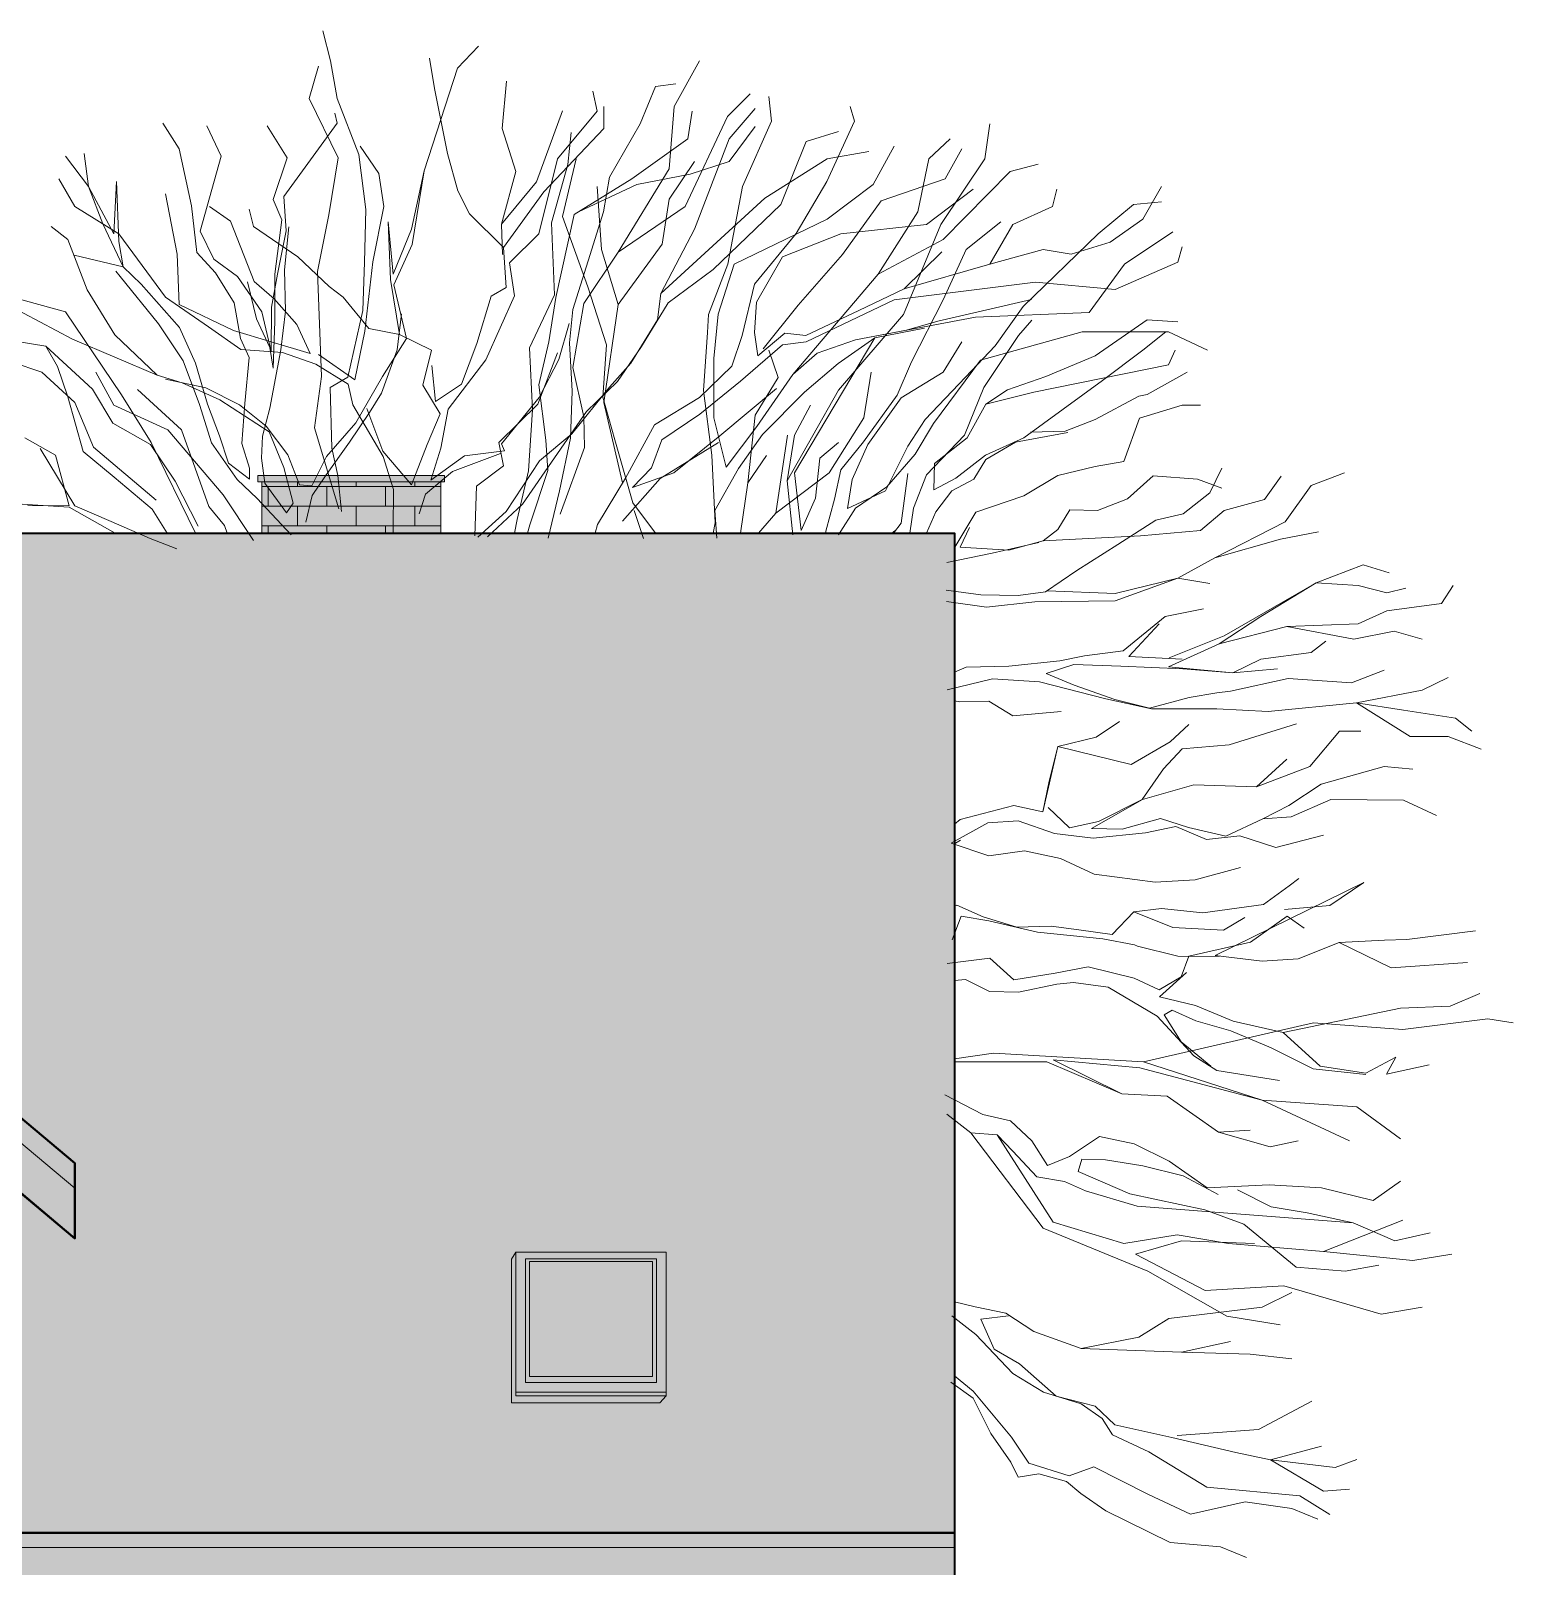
# Model space of a CAD drawing. Header units: millimetres. Extents: x -13512 to 19537, y -6523 to 6166.
# Drawn here: x -8490 to -7720, y -2654 to -1856 of the extents above; entities that cross this region are included whole.
import ezdxf

# ---------------------------------------------------------------- set-up
doc = ezdxf.new("R2010")
doc.units = ezdxf.units.MM
for name, color, linetype, lineweight in [('A-ELEWACJA CIENKA', 11, 'Continuous', 13), ('A-RYS ELEWACJI', 30, 'Continuous', 35), ('B-CIENIE', 251, 'Continuous', 0), ('B-DACHÓWKA', 250, 'Continuous', 0), ('B-DREWNO', 32, 'Continuous', 0), ('B-STOLARKA OKIENNA', 32, 'Continuous', 0), ('B-SZKŁO', 153, 'Continuous', 0), ('Layer1', 7, 'Continuous', 0)]:
    doc.layers.add(name, color=color, linetype=linetype, lineweight=lineweight)

# ---------------------------------------------------------------- blocks, each defined once
blk = doc.blocks.new('A$C413E17AE')
at = {"layer": 'Layer1'}
for p, q in [((-324.31, 245.34), (-328.18, 261.02)), ((-258.25, 241.51), (-247.29, 253.01)), ((-330.44, 242.55), (-335.27, 225.83)), ((-320.77, 225.83), (-324.31, 245.34)), ((-275.52, 188.24), (-258.25, 241.51)), ((-270.17, 231.05), (-272.75, 246.74)), ((-145.78, 221.65), (-132.57, 245.34)), ((-235.05, 210.15), (-232.79, 234.89)), ((-163.41, 212.59), (-155.45, 232.1)), ((-155.45, 232.1), (-144.82, 233.49)), ((-335.27, 225.83), (-320.2, 195.02)), ((-309.47, 196.72), (-320.77, 225.83)), ((-263.54, 197.16), (-270.17, 231.05)), ((-188, 229.66), (-185.74, 219.21)), ((-106.14, 228.27), (-118.07, 216.42)), ((-95.19, 213.98), (-96.48, 226.87)), ((-320.77, 212.93), (-322.06, 218.16)), ((-217.22, 182.52), (-203.79, 219.47)), ((-185.74, 219.21), (-206.37, 194.46)), ((-182.2, 210.15), (-182.2, 221.65)), ((-182.2, 221.65), (-182.2, 210.15)), ((-148.36, 189.24), (-145.78, 221.65)), ((-118.07, 216.42), (-139.98, 169.72)), ((-136.44, 219.21), (-138.69, 204.92)), ((-117.1, 204.92), (-103.57, 220.6)), ((-52.01, 213.98), (-54.26, 221.65)), ((-402.94, 199.69), (-411.32, 212.93)), ((-388.44, 211.54), (-381.03, 195.86)), ((-346.76, 195.07), (-357.18, 211.54)), ((-348.41, 174.93), (-320.77, 212.93)), ((-227.96, 187.84), (-235.05, 210.15)), ((-213.46, 177.39), (-182.2, 210.15)), ((-200.93, 191.55), (-199.2, 208.1)), ((-179.23, 184.91), (-163.41, 212.59)), ((-103.57, 211.19), (-117.1, 193.07)), ((-110.19, 180.18), (-95.19, 213.98)), ((-60.38, 208.75), (-77.14, 203.52)), ((-66.46, 182.71), (-52.01, 213.98)), ((15.67, 194.46), (18.25, 212.58)), ((-396.39, 170.14), (-402.94, 199.69)), ((-299.18, 186.93), (-308.86, 201.05)), ((-138.69, 204.92), (-167.7, 184.01)), ((-135.15, 157.87), (-117.1, 204.92)), ((-77.14, 203.52), (-90.35, 170.77)), ((-31.38, 201.08), (-42.34, 181.22)), ((-13.33, 194.46), (-2.38, 204.92)), ((-4.96, 184.01), (3.75, 199.69)), ((-449.99, 180.18), (-461.92, 195.86)), ((-452.25, 197.25), (-449.99, 180.18)), ((-381.03, 195.86), (-391.99, 156.83)), ((-354.12, 173.35), (-346.76, 195.07)), ((-320.2, 195.02), (-325.2, 165.46)), ((-305.88, 168.1), (-309.47, 196.72)), ((-258.03, 177.91), (-263.54, 197.16)), ((-206.37, 194.46), (-216.03, 155.43)), ((-209.51, 161.18), (-200.93, 191.55)), ((-203.79, 164.49), (-196.7, 194.46)), ((-148.36, 173.55), (-135.15, 193.07)), ((-117.1, 193.07), (-137.4, 186.45)), ((-98.55, 174.01), (-66.18, 194.46)), ((-66.18, 194.46), (-44.59, 198.3)), ((-19.13, 166.93), (-13.33, 194.46)), ((-7.21, 160.31), (15.67, 194.46)), ((28.88, 187.84), (43.38, 191.68)), ((-457.08, 169.72), (-465.46, 184.01)), ((-296.59, 169.77), (-299.18, 186.93)), ((-275.52, 188.24), (-282.1, 157.87)), ((-281.74, 150.04), (-275.52, 188.24)), ((-235.34, 160.53), (-227.96, 187.84)), ((-167.7, 184.01), (-197.67, 165.54)), ((-182.37, 166.88), (-179.23, 184.91)), ((-174.79, 146.02), (-148.36, 189.24)), ((-137.4, 186.45), (-165.12, 181.22)), ((-38.21, 172.65), (-4.96, 184.01)), ((-5.92, 152.65), (28.88, 187.84)), ((-449.99, 180.18), (-436.78, 155.43)), ((-442.58, 160.66), (-449.99, 180.18)), ((-436.78, 155.43), (-435.49, 182.62)), ((-435.49, 182.62), (-434.2, 151.6)), ((-410.03, 176.34), (-403.91, 144.98)), ((-251.98, 165.86), (-258.03, 177.91)), ((-235.34, 160.53), (-217.22, 182.52)), ((-234.31, 148.35), (-213.46, 177.39)), ((-165.12, 181.22), (-195.41, 166.93)), ((-183.49, 147.42), (-185.74, 180.18)), ((-117.79, 139.78), (-110.19, 180.18)), ((-82.3, 155.75), (-66.46, 182.71)), ((-42.34, 181.22), (-66.18, 163.1)), ((9.55, 178.78), (-14.62, 160.31)), ((50.8, 169.72), (53.05, 178.78)), ((97.84, 163.1), (107.51, 180.18)), ((-434.2, 155.43), (-457.08, 169.72)), ((-393.63, 145.8), (-396.39, 170.14)), ((-376.2, 162.05), (-387.15, 169.72)), ((-364.27, 159.27), (-366.53, 168.33)), ((-349.54, 162.7), (-354.12, 173.35)), ((-347.25, 157.01), (-348.41, 174.93)), ((-306.64, 140.8), (-305.88, 168.1)), ((-302.33, 140.9), (-296.59, 169.77)), ((-139.98, 169.72), (-174.79, 146.02)), ((-152.59, 124.55), (-98.55, 174.01)), ((-151.9, 150.21), (-148.36, 173.55)), ((-90.35, 170.77), (-125.48, 136.96)), ((-58.33, 144.86), (-38.21, 172.65)), ((30.17, 160.31), (50.8, 169.72)), ((74.64, 155.43), (93.01, 170.77)), ((93.01, 170.77), (107.51, 172.16)), ((-431.95, 138.36), (-442.58, 160.66)), ((-363.82, 130.75), (-376.2, 162.05)), ((-353.15, 134.61), (-349.54, 162.7)), ((-325.2, 165.46), (-330.92, 135.88)), ((-291.76, 134.52), (-294.34, 161.71)), ((-294.34, 161.71), (-293.05, 131.74)), ((-234.31, 148.35), (-251.98, 165.86)), ((-234.94, 144.75), (-235.34, 160.53)), ((-207.86, 123.89), (-209.51, 161.18)), ((-197.67, 165.54), (-207.1, 122.47)), ((-190.58, 127.9), (-203.79, 164.49)), ((-190.35, 141.56), (-182.37, 166.88)), ((-66.18, 163.1), (-114.52, 139.75)), ((-14.62, 160.31), (-59.09, 155.43)), ((-39.76, 134.52), (-19.13, 166.93)), ((-26.55, 113.62), (-7.21, 160.31)), ((6, 147.42), (24.05, 161.71)), ((18.25, 139.75), (30.17, 160.31)), ((80.77, 151.25), (97.84, 163.1)), ((-460.63, 152.65), (-469.33, 159.27)), ((-450.58, 126.42), (-460.63, 152.65)), ((-410.03, 122.68), (-434.2, 155.43)), ((-434.2, 151.6), (-431.95, 138.36)), ((-391.99, 156.83), (-384.93, 142.43)), ((-341.16, 143.52), (-364.27, 159.27)), ((-351.71, 134.64), (-347.25, 157.01)), ((-345.86, 159.2), (-348.18, 136.88)), ((-282.1, 157.87), (-291.76, 134.52)), ((-216.03, 155.43), (-231.25, 140.53)), ((-152.59, 124.55), (-135.15, 157.87)), ((-103.89, 129.36), (-82.3, 155.75)), ((-59.09, 155.43), (-89.39, 143.58)), ((-39.76, 134.52), (-5.92, 152.65)), ((35.68, 117.78), (74.64, 155.43)), ((88.18, 139.75), (113.31, 156.48)), ((-457.49, 144.45), (-431.95, 138.36)), ((-403.91, 144.98), (-402.94, 118.84)), ((-384.03, 135.27), (-393.63, 145.8)), ((-291.26, 128.98), (-281.74, 150.04)), ((-233.07, 127.56), (-234.31, 148.35)), ((-174.79, 146.02), (-192.66, 119.24)), ((-174.79, 118.84), (-183.49, 147.42)), ((-174.79, 118.84), (-151.9, 150.21)), ((-81.36, 118.44), (-58.33, 144.86)), ((-26.3, 127), (-6.67, 146.16)), ((-5.92, 121.28), (6, 147.42)), ((18.25, 139.75), (45.96, 147.42)), ((45.96, 147.42), (60.46, 144.98)), ((60.46, 144.98), (80.77, 151.25)), ((118.15, 148.81), (115.89, 140.8)), ((-433.52, 133.31), (-435.75, 136.13)), ((-431.95, 138.36), (-422.65, 129.28)), ((-384.93, 142.43), (-372.5, 133.4)), ((-348.18, 136.88), (-347.64, 115.36)), ((-324.98, 128.13), (-341.16, 143.52)), ((-330.92, 135.88), (-328.84, 81.37)), ((-307.44, 115.65), (-306.64, 140.8)), ((-306.45, 104.9), (-302.33, 140.9)), ((-231.25, 140.53), (-228.66, 123.37)), ((-198.33, 116.23), (-190.35, 141.56)), ((-125.48, 136.96), (-148.88, 119.62)), ((-127.91, 113.68), (-117.79, 139.78)), ((-114.52, 139.75), (-122.89, 113.81)), ((-89.39, 143.58), (-102.94, 120.05)), ((-26.3, 127), (18.25, 139.75)), ((69.81, 114.66), (88.18, 139.75)), ((115.89, 140.8), (83.34, 126.51)), ((-413.52, 108.68), (-433.52, 133.31)), ((-422.65, 129.28), (-402.7, 106.8)), ((-374.31, 119.72), (-384.03, 135.27)), ((-372.5, 133.4), (-359.84, 115.05)), ((-367.41, 130.66), (-362.62, 111.4)), ((-353.54, 121.67), (-363.82, 130.75)), ((-354.87, 117.33), (-351.71, 134.64)), ((-353.25, 110.19), (-353.15, 134.61)), ((-317.67, 122.57), (-324.98, 128.13)), ((-293.05, 131.74), (-288.46, 103.2)), ((-284.82, 101.14), (-291.26, 128.98)), ((-180.91, 97.93), (-190.58, 127.9)), ((-110.4, 102.64), (-103.89, 129.36)), ((-84.05, 82.48), (-39.76, 134.52)), ((42.09, 130.34), (-31.38, 121.28)), ((83.34, 126.51), (42.09, 130.34)), ((-461.92, 115.01), (-489.63, 122.68)), ((-436.35, 103.09), (-450.58, 126.42)), ((-387.64, 107.18), (-410.03, 122.68)), ((-370.97, 101.13), (-374.31, 119.72)), ((-341.72, 108.33), (-353.54, 121.67)), ((-304.34, 106.39), (-317.67, 122.57)), ((-248.14, 98.47), (-240.86, 123.06)), ((-228.66, 123.37), (-243.62, 89.97)), ((-240.86, 123.06), (-233.07, 127.56)), ((-220.8, 96.28), (-207.86, 123.89)), ((-207.1, 122.47), (-210.83, 99.4)), ((-154.4, 110.87), (-152.59, 124.55)), ((-102.94, 120.05), (-103.98, 104.23)), ((-31.38, 121.28), (-77.14, 99.33)), ((-49.7, 115.64), (-26.3, 127)), ((-22.47, 89.04), (-5.92, 121.28)), ((-8.65, 110.21), (39.89, 121.48)), ((-458.37, 100.72), (-492.21, 118.84)), ((-432.91, 71.8), (-461.92, 115.01)), ((-402.94, 118.84), (-374.67, 105.35)), ((-359.84, 115.05), (-355.01, 94.36)), ((-355.01, 94.36), (-354.87, 117.33)), ((-347.64, 115.36), (-350, 95.2)), ((-315.19, 80.99), (-307.44, 115.65)), ((-287.3, 114), (-289.7, 95.27)), ((-200.05, 98.95), (-198.33, 116.23)), ((-192.66, 119.24), (-198.29, 86.08)), ((-182.2, 67.96), (-174.79, 118.84)), ((-148.88, 119.62), (-162.67, 97.02)), ((-128.39, 104.34), (-127.91, 113.68)), ((-122.89, 113.81), (-125.18, 90.78)), ((-99.46, 95.73), (-81.36, 118.44)), ((-77.38, 102.74), (-49.7, 115.64)), ((-60.38, 74.24), (-26.55, 113.62)), ((-51.48, 100.52), (10.84, 112.22)), ((10.84, 112.22), (69.81, 114.66)), ((21.11, 97.31), (35.68, 117.78)), ((-400.84, 89.62), (-413.52, 108.68)), ((-402.7, 106.8), (-394.34, 88.34)), ((-370.83, 95.39), (-387.64, 107.18)), ((-374.67, 105.35), (-355.14, 99.38)), ((-362.62, 111.4), (-355.78, 96.49)), ((-354.08, 85.76), (-353.25, 110.19)), ((-334.88, 93.42), (-341.72, 108.33)), ((-311.57, 79.65), (-306.45, 104.9)), ((-288.46, 103.2), (-304.34, 106.39)), ((-205.58, 90.2), (-200.3, 109)), ((-168.19, 88.27), (-154.4, 110.87)), ((-130.51, 74.13), (-128.39, 104.34)), ((-103.98, 104.23), (-102.24, 92.07)), ((-102.24, 92.07), (-88.18, 103.91)), ((-88.18, 103.91), (-77.38, 102.74)), ((-51.48, 100.52), (-25.04, 105.49)), ((-15.73, 106.44), (-41.45, 101.49)), ((-25.04, 105.49), (-8.65, 110.21)), ((66.26, 104.55), (13.41, 89.92)), ((33.18, 102.64), (40.16, 110.71)), ((111.06, 104.55), (66.26, 104.55)), ((100.1, 110.83), (72.93, 92.15)), ((97.84, 95.15), (109.77, 104.55)), ((115.89, 109.78), (100.1, 110.83)), ((131.36, 95.15), (111.06, 104.55)), ((-494.46, 100.72), (-472.1, 97.17)), ((-466.09, 86.55), (-472.1, 97.17)), ((-472.1, 97.17), (-447.85, 74.8)), ((-414.29, 82.1), (-458.37, 100.72)), ((-414.29, 82.1), (-436.35, 103.09)), ((-366.42, 91.2), (-370.97, 101.13)), ((-355.78, 96.49), (-354.08, 85.76)), ((-355.14, 99.38), (-334.88, 93.42)), ((-297.25, 81.44), (-284.82, 101.14)), ((-271.75, 95), (-288.46, 103.2)), ((-256.23, 77.45), (-248.14, 98.47)), ((-219.28, 64.01), (-220.8, 96.28)), ((-210.83, 99.4), (-216.01, 77.02)), ((-198.7, 73.86), (-200.05, 98.95)), ((-182.83, 70.67), (-180.91, 97.93)), ((-162.67, 97.02), (-175.14, 78.76)), ((-115.75, 86.71), (-110.4, 102.64)), ((-89.39, 97.93), (-111.24, 78.92)), ((-77.14, 99.33), (-89.39, 97.93)), ((-83.26, 31.37), (-41.45, 101.49)), ((-71.41, 93.56), (-51.48, 100.52)), ((-41.45, 101.49), (-60.5, 88.09)), ((3.75, 99.33), (-5.92, 83.65)), ((5.72, 81.13), (21.11, 97.31)), ((15.19, 75.63), (33.18, 102.64)), ((-489.63, 88.87), (-474.16, 83.65)), ((-392.37, 66.86), (-400.84, 89.62)), ((-394.34, 88.34), (-388.07, 66.96)), ((-349.25, 93.78), (-370.83, 95.39)), ((-368.69, 67.45), (-366.42, 91.2)), ((-350, 95.2), (-355.71, 64.9)), ((-331.87, 87.76), (-349.25, 93.78)), ((-315.1, 77.41), (-331.87, 87.76)), ((-330.56, 92.81), (-311.57, 79.65)), ((-289.7, 95.27), (-297.75, 72.82)), ((-276.32, 76.94), (-271.75, 95)), ((-243.62, 89.97), (-263.08, 64.35)), ((-216.48, 66.95), (-206.38, 93.77)), ((-215.85, 70.56), (-205.58, 90.2)), ((-179.37, 75.78), (-168.19, 88.27)), ((-125.18, 90.78), (-125.13, 59.91)), ((-91.64, 80.86), (-96.48, 95.15)), ((-84.05, 82.48), (-71.41, 93.56)), ((-60.5, 88.09), (-78.08, 73.29)), ((-29.93, 71.63), (-22.47, 89.04)), ((13.41, 89.92), (-10.9, 57.03)), ((72.93, 92.15), (47.36, 81.46)), ((76.84, 79.33), (97.84, 95.15)), ((114.6, 95.15), (111.06, 87.48)), ((-474.16, 83.65), (-457.08, 67.96)), ((-460.68, 70.89), (-466.09, 86.55)), ((-446.13, 83.65), (-436.78, 66.57)), ((-401.27, 78.12), (-414.29, 82.1)), ((-409.93, 80.06), (-389, 75.56)), ((-328.84, 81.37), (-332.48, 54.72)), ((-324.39, 75.74), (-315.19, 80.99)), ((-311.01, 57.41), (-297.25, 81.44)), ((-271.55, 87.11), (-269.65, 68.49)), ((-198.29, 86.08), (-192.62, 60.37)), ((-132.57, 70.49), (-115.75, 86.71)), ((-103.57, 61.34), (-91.64, 80.86)), ((-102.76, 55.44), (-84.05, 82.48)), ((-47.17, 59.95), (-43.3, 83.65)), ((-5.92, 83.65), (-27.84, 70.4)), ((-15.26, 59.07), (5.72, 81.13)), ((47.36, 81.46), (27.43, 74.5)), ((111.06, 87.48), (41.13, 73.19)), ((100, 72.01), (120.72, 83.65)), ((-447.85, 74.8), (-437.36, 57.11)), ((-417.45, 47.05), (-432.91, 71.8)), ((-401.65, 53.68), (-424.53, 74.58)), ((-381.66, 69.28), (-401.27, 78.12)), ((-389, 75.56), (-371.55, 66.66)), ((-323.6, 44.17), (-324.39, 75.74)), ((-312.68, 66.7), (-315.1, 77.41)), ((-297.75, 72.82), (-303.96, 62.61)), ((-267.33, 62.09), (-276.32, 76.94)), ((-269.65, 68.49), (-256.23, 77.45)), ((-216.01, 77.02), (-212.43, 48.39)), ((-199.53, 49.43), (-198.7, 73.86)), ((-198.87, 51.6), (-179.37, 75.78)), ((-175.14, 78.76), (-191.26, 63.28)), ((-111.24, 78.92), (-132.36, 61.88)), ((-126.08, 40.5), (-130.51, 74.13)), ((-122.02, 50.65), (-92.48, 75.09)), ((-78.08, 73.29), (-99.78, 51.21)), ((-86.97, 27.12), (-60.38, 74.24)), ((5.04, 50.96), (15.19, 75.63)), ((27.43, 74.5), (16.13, 67.04)), ((41.13, 73.19), (16.13, 67.04)), ((56.4, 64.46), (76.84, 79.33)), ((95.71, 71.18), (100, 72.01)), ((-452.78, 42.37), (-460.68, 70.89)), ((-457.08, 67.96), (-447.42, 44.62)), ((-436.78, 66.57), (-408.74, 53.68)), ((-386.13, 46.91), (-392.37, 66.86)), ((-388.07, 66.96), (-381.91, 50.61)), ((-356.12, 52.69), (-381.66, 69.28)), ((-371.55, 66.66), (-357.63, 55.52)), ((-370.33, 46.59), (-368.69, 67.45)), ((-355.71, 64.9), (-359.65, 50.45)), ((-296.93, 39.81), (-312.68, 66.7)), ((-305.45, 64.73), (-297, 42.68)), ((-263.08, 64.35), (-266.88, 44.15)), ((-236.8, 47.06), (-216.48, 66.95)), ((-235.35, 46.38), (-215.85, 70.56)), ((-221.36, 32.37), (-219.28, 64.01)), ((-176.53, 48.57), (-182.83, 70.67)), ((-172.53, 26.15), (-182.2, 67.96)), ((-155.91, 56.27), (-132.57, 70.49)), ((-83.26, 50.89), (-74.89, 66.57)), ((-47.28, 47.5), (-29.93, 71.63)), ((-27.84, 70.4), (-45.09, 46.12)), ((16.13, 67.04), (6.51, 49.57)), ((35.95, 49.58), (56.4, 64.46)), ((73.04, 59.13), (95.71, 71.18)), ((96, 59.7), (118.15, 66.57)), ((118.15, 66.57), (127.81, 66.57)), ((-437.36, 57.11), (-417.7, 46.12)), ((-326.36, 39.79), (-311.01, 57.41)), ((-303.96, 62.61), (-314.34, 47.27)), ((-274.11, 46.13), (-267.33, 62.09)), ((-191.26, 63.28), (-224.51, 15.06)), ((-192.62, 60.37), (-192.23, 44.59)), ((-171.01, 28.61), (-155.91, 56.27)), ((-132.36, 61.88), (-152.12, 48.46)), ((-125.13, 59.91), (-118.74, 34.22)), ((-107.43, 26.15), (-103.57, 61.34)), ((-65.22, 31.37), (-47.17, 59.95)), ((-24.25, 45.21), (-15.26, 59.07)), ((-10.9, 57.03), (-20.55, 40.99)), ((57.4, 52.99), (73.04, 59.13)), ((87.95, 37.25), (96, 59.7)), ((-467.1, 40.57), (-483.11, 49.51)), ((-408.74, 53.68), (-380.06, 19.87)), ((-387.45, 13.85), (-401.65, 53.68)), ((-381.91, 50.61), (-377.25, 36.36)), ((-359.65, 50.45), (-360.08, 38.95)), ((-357.63, 55.52), (-346.49, 40.72)), ((-348.48, 34.21), (-356.12, 52.69)), ((-332.48, 54.72), (-319.94, 12.67)), ((-215.74, 37.54), (-198.87, 51.6)), ((-212.43, 48.39), (-211.31, 32.62)), ((-205.3, 22), (-199.53, 49.43)), ((-167.1, 15.78), (-176.53, 48.57)), ((-152.12, 48.46), (-157.5, 33.97)), ((-145.95, 31.39), (-122.02, 50.65)), ((-118.74, 34.22), (-102.76, 55.44)), ((-99.78, 51.21), (-112.26, 33.67)), ((-92.93, 10.46), (-86.81, 50.89)), ((-86.97, 27.12), (-83.26, 50.89)), ((-14.54, 30.37), (5.04, 50.96)), ((6.51, 49.57), (-10.38, 36.22)), ((16.08, 40.47), (35.95, 49.58)), ((58.85, 52.31), (31.7, 47.32)), ((39.46, 52.54), (57.4, 52.99)), ((-475.08, 43.96), (-457.1, 14.26)), ((-459.97, 14.19), (-467.1, 40.57)), ((-436.66, 29.13), (-452.78, 42.37)), ((-447.42, 44.62), (-414.87, 17.08)), ((-417.7, 46.12), (-405.01, 27.05)), ((-394.44, 0), (-417.45, 47.05)), ((-372.73, 27.86), (-386.13, 46.91)), ((-366.41, 33.76), (-370.33, 46.59)), ((-346.49, 40.72), (-340.35, 25.08)), ((-314.34, 47.27), (-326.83, 29.73)), ((-320.37, 29.89), (-323.6, 44.17)), ((-297, 42.68), (-282.2, 25.1)), ((-282.2, 25.1), (-274.11, 46.13)), ((-266.88, 44.15), (-272.21, 27.51)), ((-272.21, 27.51), (-254.58, 40.15)), ((-235.94, 41.34), (-260.84, 32.1)), ((-254.58, 40.15), (-233.82, 42.83)), ((-234.34, 34.92), (-236.8, 47.06)), ((-233.82, 42.83), (-235.35, 46.38)), ((-192.23, 44.59), (-205, 9.81)), ((-122.65, 47.05), (-153.05, 28.34)), ((-124.48, 5.36), (-126.08, 40.5)), ((-107.43, 26.15), (-97.77, 40.43)), ((-60.38, 47.05), (-70.05, 39.04)), ((-59.12, 32.85), (-47.28, 47.5)), ((-45.09, 46.12), (-53.25, 27.97)), ((-35.87, 21.94), (-24.25, 45.21)), ((-20.55, 40.99), (-35.21, 24.11)), ((0.58, 28.6), (16.08, 40.47)), ((31.7, 47.32), (16.13, 38.32)), ((-377.25, 36.36), (-366.27, 28.02)), ((-366.27, 28.02), (-366.41, 33.76)), ((-360.08, 38.95), (-358.32, 26.07)), ((-343.71, 15.67), (-348.48, 34.21)), ((-333.88, 24.53), (-326.36, 39.79)), ((-291.47, 22.72), (-296.93, 39.81)), ((-260.84, 32.1), (-274.9, 20.26)), ((-248.44, 24.51), (-234.34, 34.92)), ((-233.03, 11.26), (-215.74, 37.54)), ((-227.19, 7.1), (-221.36, 32.37)), ((-211.31, 32.62), (-220.66, 4.39)), ((-157.5, 33.97), (-167.29, 23.67)), ((-112.26, 33.67), (-124.64, 11.82)), ((-70.05, 39.04), (-72.31, 18.13)), ((-62.33, 17.69), (-59.12, 32.85)), ((-10.38, 36.22), (-10.76, 22.57)), ((16.13, 38.32), (9.92, 28.11)), ((53.67, 29.93), (72.94, 34.72)), ((72.94, 34.72), (87.95, 37.25)), ((132.65, 20.92), (138.77, 33.81)), ((-416.85, 12.4), (-436.66, 29.13)), ((-405.01, 27.05), (-392.94, 3.66)), ((-362.43, 18.07), (-372.73, 27.86)), ((-358.32, 26.07), (-347.17, 10.55)), ((-340.35, 25.08), (-333.88, 24.53)), ((-326.83, 29.73), (-333.75, 19.5)), ((-318.47, 11.27), (-320.37, 29.89)), ((-249.23, -1.35), (-248.44, 24.51)), ((-185.48, 4.55), (-171.01, 28.61)), ((-153.05, 28.34), (-172.6, 6.31)), ((-167.29, 23.67), (-145.95, 31.39)), ((-111.29, 0), (-107.43, 26.15)), ((-92.93, 10.46), (-65.22, 31.37)), ((-84.12, -0.81), (-86.97, 27.12)), ((-79.72, 1.4), (-83.26, 31.37)), ((-53.25, 27.97), (-55.74, 12.83)), ((-35.21, 24.11), (-51.44, 12.94)), ((-24.29, 31.02), (-27.84, 5.24)), ((-21.29, 12.97), (-14.54, 30.37)), ((-10.76, 22.57), (0.58, 28.6)), ((9.92, 28.11), (-1.41, 22.09)), ((35.99, 19.43), (53.67, 29.93)), ((89.87, 17.91), (103.21, 29.73)), ((103.21, 29.73), (126.23, 28.15)), ((126.23, 28.15), (138.77, 23.36)), ((161, 17.43), (169.7, 29.63)), ((171.64, 5.93), (185.17, 24.75)), ((185.17, 24.75), (202.57, 31.37)), ((-380.06, 19.87), (-364.27, -3.82)), ((-344.73, -0.87), (-362.43, 18.07)), ((-333.75, 19.5), (-337, 5.78)), ((-291.67, 1.89), (-291.47, 22.72)), ((-274.9, 20.26), (-278.23, 10.13)), ((-211.15, -2.55), (-205.3, 22)), ((-72.31, 18.13), (-79.72, 1.4)), ((-66.94, 1.06), (-62.33, 17.69)), ((-55.74, 12.83), (-35.87, 21.94)), ((-1.41, 22.09), (-9.75, 11.11)), ((11.07, 10.91), (35.99, 19.43)), ((74.23, 11.78), (89.87, 17.91)), ((118.78, 10.02), (132.65, 20.92)), ((140.06, 11.86), (161, 17.43)), ((-459.96, 13.47), (-484.4, 15.01)), ((-481.52, 14.37), (-459.97, 14.19)), ((-436.17, 0), (-459.96, 13.47)), ((-457.1, 14.26), (-438.23, 6.12)), ((-409.16, 0), (-416.85, 12.4)), ((-379.31, 4.01), (-387.45, 13.85)), ((-347.17, 10.55), (-343.71, 15.67)), ((-247.78, -2.03), (-233.03, 11.26)), ((-224.51, 15.06), (-242.75, -1.91)), ((-155.35, 0), (-167.1, 15.78)), ((-166.41, 11.86), (-161.61, -2.75)), ((-124.64, 11.82), (-123.56, -2.51)), ((-101.92, 0), (-92.93, 10.46)), ((-51.44, 12.94), (-60.42, -0.93)), ((-23.34, 0), (-21.29, 12.97)), ((-9.75, 11.11), (-14.58, 0)), ((0.04, -7.31), (11.07, 10.91)), ((53.65, 1.93), (59.86, 12.13)), ((59.86, 12.13), (74.23, 11.78)), ((104.51, 6.79), (118.78, 10.02)), ((127.81, 1.4), (140.06, 11.86)), ((-438.23, 6.12), (-417.91, -2.71)), ((-379.31, 4.01), (-377.85, 0)), ((-291.72, 0), (-291.67, 1.89)), ((-228.65, 0), (-227.19, 7.1)), ((-220.66, 4.39), (-221.83, 0)), ((-186.7, 0), (-185.48, 4.55)), ((-125.46, 0), (-124.48, 5.36)), ((-66.99, 0), (-66.94, 1.06)), ((-32.59, 0), (-31.04, 1.24)), ((-27.84, 5.24), (-31.82, 0)), ((7.68, 2.93), (2.91, -7.24)), ((45.91, -4.01), (53.65, 1.93)), ((84.72, -5.91), (104.51, 6.79)), ((96.56, -1.38), (127.81, 1.4)), ((135.23, -12.88), (171.64, 5.93)), ((189.04, 0.71), (169.38, -3.13)), ((-417.91, -2.71), (-404.13, -8.1)), ((0, -7.33), (0.04, -7.31)), ((2.91, -7.24), (28.08, -8.76)), ((43.77, -4.78), (19.5, -10.42)), ((28.08, -8.76), (45.91, -4.01)), ((45.91, -4.01), (96.56, -1.38)), ((63.52, -19.36), (84.72, -5.91)), ((169.38, -3.13), (135.23, -12.88)), ((19.5, -10.42), (-4.07, -15.31)), ((135.23, -12.88), (115.89, -23.34)), ((47.29, -30.54), (63.52, -19.36)), ((115.89, -23.34), (83.34, -35.19)), ((115.89, -23.34), (83.34, -31.35)), ((132.65, -26.13), (115.89, -23.34)), ((212.24, -16.37), (187.75, -25.78)), ((225.78, -20.55), (212.24, -16.37)), ((-4.42, -29.68), (13.59, -32.1)), ((32.98, -32.33), (47.29, -30.54)), ((83.34, -31.35), (48.22, -29.96)), ((187.75, -25.78), (140.06, -53.31)), ((187.75, -25.78), (159.07, -43.2)), ((209.66, -27.17), (187.75, -25.78)), ((224.49, -31.01), (209.66, -27.17)), ((234.48, -28.57), (224.49, -31.01)), ((252.85, -36.58), (258.97, -27.17)), ((16.62, -38.49), (-4.28, -35.42)), ((13.59, -32.1), (32.98, -32.33)), ((41.67, -35.71), (16.62, -38.49)), ((83.34, -35.19), (41.67, -35.71)), ((109.35, -43.34), (129.35, -39.25)), ((224.49, -40.42), (252.85, -36.58)), ((87.54, -61.12), (109.35, -43.34)), ((90.43, -64.11), (106.22, -47.04)), ((159.07, -43.2), (137.48, -57.49)), ((172.61, -48.43), (209.66, -47.04)), ((209.66, -47.04), (224.49, -40.42)), ((140.06, -53.31), (111.38, -64.81)), ((137.48, -57.49), (172.61, -48.43)), ((172.61, -48.43), (207.41, -55.05)), ((207.41, -55.05), (228.35, -50.87)), ((228.35, -50.87), (242.86, -55.05)), ((54.64, -66.25), (67.51, -63.78)), ((67.51, -63.78), (87.54, -61.12)), ((137.48, -57.49), (111.06, -69.34)), ((185.17, -62.02), (159.07, -65.51)), ((192.91, -56.1), (185.17, -62.02)), ((0, -72.13), (5.91, -69.63)), ((5.91, -69.63), (28.15, -69.07)), ((28.15, -69.07), (54.64, -66.25)), ((61.87, -68.22), (47.63, -72.89)), ((86.3, -69.05), (61.87, -68.22)), ((118.64, -70.39), (86.3, -69.05)), ((118.15, -65.51), (90.43, -64.11)), ((111.06, -69.34), (144.55, -72.62)), ((144.55, -72.62), (118.64, -70.39)), ((159.07, -65.51), (144.55, -72.62)), ((144.55, -72.62), (167.77, -70.39)), ((206.12, -77.7), (223.2, -71.08)), ((19.7, -75.74), (-3.85, -81.36)), ((44.15, -77.28), (19.7, -75.74)), ((78.51, -86.07), (44.15, -77.28)), ((47.63, -72.89), (62.14, -78.99)), ((62.14, -78.99), (83.15, -86.36)), ((143.34, -81.98), (173.33, -75.48)), ((173.33, -75.48), (206.12, -77.7)), ((256.39, -74.92), (242.86, -81.54)), ((0, -87.14), (2.77, -87.65)), ((2.77, -87.65), (17.84, -87.28)), ((17.84, -87.28), (30.23, -94.86)), ((102.36, -91.29), (78.51, -86.07)), ((83.15, -86.36), (101.21, -90.93)), ((101.21, -90.93), (121.89, -85.39)), ((121.89, -85.39), (136.19, -82.88)), ((136.19, -82.88), (143.34, -81.98)), ((242.86, -81.54), (208.7, -88.16)), ((30.23, -94.86), (55.31, -92.69)), ((136.19, -91.29), (102.36, -91.29)), ((162.94, -92.69), (136.19, -91.29)), ((208.7, -88.16), (162.94, -92.69)), ((208.7, -88.16), (236.73, -105.58)), ((233.19, -91.99), (208.7, -88.16)), ((260.26, -96.17), (233.19, -91.99)), ((73.59, -105.98), (85.59, -97.78)), ((112.02, -108.37), (121.69, -99.31)), ((142.61, -110), (177.52, -99.07)), ((184.53, -121.26), (200, -102.79)), ((200, -102.79), (210.95, -102.79)), ((268.64, -102.79), (260.26, -96.17)), ((45.84, -144.73), (53.61, -110.79)), ((49.03, -128.85), (53.61, -110.79)), ((53.61, -110.79), (73.59, -105.98)), ((53.61, -110.79), (91.72, -120.22)), ((91.72, -120.22), (112.02, -108.37)), ((118.25, -112.04), (142.61, -110)), ((236.73, -105.58), (256.39, -105.58)), ((256.39, -105.58), (273.47, -112.2)), ((108.46, -122.34), (118.25, -112.04)), ((172.61, -117.43), (156.82, -131.72)), ((97.37, -138.41), (108.46, -122.34)), ((156.82, -131.72), (184.53, -121.26)), ((190.5, -130.33), (223.2, -121.26)), ((223.2, -121.26), (238.02, -122.66)), ((45.84, -144.73), (49.03, -128.85)), ((124.27, -130.67), (97.52, -138.34)), ((156.82, -131.72), (124.27, -130.67)), ((173.55, -141.53), (190.5, -130.33)), ((2.86, -148.68), (30.68, -141.52)), ((30.68, -141.52), (45.84, -144.73)), ((48.66, -142.5), (59.69, -153)), ((97.52, -138.34), (71.19, -153.43)), ((74.68, -149.75), (97.37, -138.41)), ((160.08, -148.33), (173.55, -141.53)), ((174.86, -147.4), (195.49, -138.34)), ((195.49, -138.34), (233.19, -138.69)), ((233.19, -138.69), (250.27, -146.7)), ((17.27, -150.47), (-1.85, -161)), ((0, -151.12), (2.86, -148.68)), ((33.03, -149.36), (17.27, -150.47)), ((51.87, -156.06), (33.03, -149.36)), ((59.69, -153), (74.68, -149.75)), ((86.99, -153.75), (106.95, -148.22)), ((106.95, -148.22), (121.43, -152.88)), ((140.93, -157.42), (160.08, -148.33)), ((160.08, -148.33), (174.86, -147.4)), ((3.13, -159.44), (-0.41, -161.49)), ((72.03, -158.43), (51.87, -156.06)), ((71.19, -153.43), (86.99, -153.75)), ((99.24, -155.59), (72.03, -158.43)), ((114.95, -152.33), (99.24, -155.59)), ((130.92, -159.11), (114.95, -152.33)), ((121.43, -152.88), (140.93, -157.42)), ((148.1, -157.24), (130.92, -159.11)), ((166.92, -163.23), (148.1, -157.24)), ((191.62, -156.81), (166.92, -163.23)), ((-1.85, -161), (17.7, -167.69)), ((17.7, -167.69), (36.3, -165.07)), ((36.3, -165.07), (55.06, -168.91)), ((55.06, -168.91), (72.5, -177.08)), ((124.98, -180.08), (148.51, -173.74)), ((72.5, -177.08), (104.19, -181.32)), ((104.19, -181.32), (124.98, -180.08)), ((212.6, -181.47), (135.3, -219.3)), ((160.48, -192.83), (173.88, -183.16)), ((173.88, -183.16), (178.81, -179.45)), ((194.95, -193.4), (212.6, -181.47)), ((3.4, -198.92), (-1.31, -211.24)), ((0, -193.72), (1.11, -193.23)), ((1.11, -193.23), (14.9, -199.35)), ((17.83, -201.43), (3.4, -198.92)), ((14.9, -199.35), (32.27, -204.66)), ((81.9, -208.44), (93.09, -196.67)), ((93.09, -196.67), (107.4, -194.88)), ((93.09, -196.67), (113.31, -204.9)), ((107.4, -194.88), (129, -197.21)), ((129, -197.21), (160.48, -192.83)), ((153.79, -212.38), (172.84, -198.98)), ((171.31, -195.43), (194.95, -193.4)), ((172.84, -198.98), (181.61, -205.22)), ((43.1, -207.26), (17.83, -201.43)), ((32.27, -204.66), (50.2, -204.21)), ((76.93, -210.72), (43.1, -207.26)), ((50.2, -204.21), (64.61, -206)), ((64.61, -206), (81.9, -208.44)), ((113.31, -204.9), (139.74, -206.29)), ((139.74, -206.29), (150.69, -199.67)), ((234.88, -211.07), (270.67, -206.58)), ((93.52, -213.89), (76.93, -210.72)), ((94.97, -214.57), (93.52, -213.89)), ((115.92, -219.79), (94.97, -214.57)), ((121.66, -219.65), (153.79, -212.38)), ((178.42, -221.1), (199.74, -212.67)), ((199.74, -212.67), (223.4, -211.35)), ((199.74, -212.67), (226.75, -225.81)), ((223.4, -211.35), (234.88, -211.07)), ((-3.88, -223.51), (18.31, -220.8)), ((18.31, -220.8), (30.8, -231.97)), ((137.47, -219.97), (115.92, -219.79)), ((117.63, -230.52), (121.66, -219.65)), ((135.3, -219.3), (159.78, -222.28)), ((159.78, -222.28), (178.42, -221.1)), ((226.75, -225.81), (266.39, -223.02)), ((30.8, -231.97), (52.25, -228.56)), ((52.25, -228.56), (69.4, -225.26)), ((69.4, -225.26), (93.24, -231.13)), ((93.24, -231.13), (106.31, -237.26)), ((106.31, -237.26), (117.63, -230.52)), ((120.45, -228.29), (106.4, -240.85)), ((5.67, -231.88), (0, -232.45)), ((18.03, -238.04), (5.67, -231.88)), ((33.11, -238.38), (18.03, -238.04)), ((53.11, -234.29), (33.11, -238.38)), ((61.7, -233.35), (53.11, -234.29)), ((79.71, -235.77), (61.7, -233.35)), ((105.22, -250.93), (79.71, -235.77)), ((257.36, -245.67), (272.83, -239.05)), ((106.4, -240.85), (125.18, -245.4)), ((125.18, -245.4), (144.77, -253.53)), ((170.76, -259.34), (231.58, -246.72)), ((231.58, -246.72), (257.36, -245.67)), ((98.16, -274.6), (186.46, -254.39)), ((124.27, -271.46), (105.22, -250.93)), ((113.04, -247.86), (108.79, -250.12)), ((108.79, -250.12), (117.76, -264.26)), ((125.38, -253.3), (113.04, -247.86)), ((143.46, -258.59), (125.38, -253.3)), ((144.77, -253.53), (170.76, -259.34)), ((186.46, -254.39), (232.87, -257.87)), ((232.87, -257.87), (277.02, -252.29)), ((277.02, -252.29), (290.23, -254.39)), ((164.5, -267.39), (143.46, -258.59)), ((170.76, -259.34), (189.86, -276.81)), ((0, -273.07), (20.18, -270.07)), ((20.18, -270.07), (98.16, -274.6)), ((117.76, -264.26), (133.15, -276.79)), ((186.31, -278.33), (164.5, -267.39)), ((47.89, -274.6), (-0.45, -274.6)), ((86.88, -291.32), (47.89, -274.6)), ((51.11, -273.55), (86.88, -291.32)), ((96.23, -277.73), (51.11, -273.55)), ((159.71, -294.46), (96.23, -277.73)), ((98.16, -274.6), (159.71, -294.46)), ((136.19, -279.13), (124.27, -271.46)), ((168.74, -284.35), (136.19, -279.13)), ((213.67, -281.24), (186.31, -278.33)), ((189.86, -276.81), (213.65, -280.52)), ((213.65, -280.52), (229.24, -272.23)), ((229.24, -272.23), (224.43, -280.97)), ((224.43, -280.97), (246.56, -276.11)), ((-5.04, -291.74), (14.6, -302.02)), ((86.88, -291.32), (110.41, -292.37)), ((110.41, -292.37), (137.16, -311.19)), ((205.15, -315.72), (159.71, -294.46)), ((159.71, -294.46), (209.02, -297.95)), ((8.38, -311.51), (-4.07, -301.77)), ((14.6, -302.02), (29.04, -305.25)), ((209.02, -297.95), (231.58, -314.67)), ((29.04, -305.25), (40.07, -315.74)), ((137.16, -311.19), (153.59, -310.14)), ((153.59, -310.14), (137.16, -311.19)), ((45.96, -361.02), (8.38, -311.51)), ((22.05, -312.6), (8.38, -311.51)), ((22.05, -312.6), (51.11, -357.89)), ((30.15, -321.01), (22.05, -312.6)), ((40.07, -315.74), (48.29, -328.46)), ((59.66, -323.86), (75.19, -313.42)), ((75.19, -313.42), (93.24, -317.28)), ((93.24, -317.28), (111.41, -326.16)), ((137.16, -311.19), (163.9, -318.86)), ((137.16, -311.19), (137.16, -311.19)), ((163.9, -318.86), (178.4, -315.72)), ((42.69, -334.34), (30.15, -321.01)), ((48.29, -328.46), (59.66, -323.86)), ((66.15, -325.14), (64.16, -331.65)), ((78.37, -325.55), (66.15, -325.14)), ((97.83, -328.65), (78.37, -325.55)), ((111.41, -326.16), (131.14, -340.02)), ((57.11, -336.85), (42.69, -334.34)), ((64.16, -331.65), (91.02, -343.18)), ((118.78, -333.87), (97.83, -328.65)), ((136.97, -343.47), (118.78, -333.87)), ((68, -341.6), (57.11, -336.85)), ((94.77, -349.55), (68, -341.6)), ((131.14, -340.02), (163.41, -338.5)), ((146.96, -341.06), (164.41, -349.96)), ((163.41, -338.5), (190.65, -340.11)), ((190.65, -340.11), (217.4, -346.73)), ((217.4, -346.73), (231.58, -336.63)), ((91.02, -343.18), (129.99, -351.54)), ((206.98, -358.22), (94.77, -349.55)), ((164.41, -349.96), (183.16, -353.08)), ((51.11, -357.89), (87.85, -369.04)), ((129.99, -351.54), (150.28, -358.93)), ((150.28, -358.93), (177.44, -381.23)), ((183.16, -353.08), (206.98, -358.22)), ((191.62, -373.22), (232.87, -356.84)), ((228.68, -367.64), (206.98, -358.22)), ((100.42, -383.32), (45.96, -361.02)), ((87.85, -369.04), (115.56, -364.51)), ((115.56, -364.51), (142.31, -369.04)), ((228.68, -367.64), (247.05, -363.46)), ((247.05, -363.46), (228.68, -367.64)), ((117.82, -367.64), (93.97, -374.61)), ((93.97, -374.61), (130.07, -393.43)), ((155.85, -369.04), (117.82, -367.64)), ((142.31, -369.04), (191.62, -373.22)), ((191.62, -373.22), (238.02, -377.75)), ((238.02, -377.75), (258.32, -374.61)), ((177.44, -381.23), (202.9, -383.32)), ((202.9, -383.32), (220.3, -380.19)), ((141.35, -406.67), (100.42, -383.32)), ((130.07, -393.43), (170.99, -390.99)), ((159.71, -402.14), (175.18, -394.48)), ((170.99, -390.99), (221.59, -405.63)), ((11, -416.26), (-1.45, -406.52)), ((0, -399.22), (10.64, -401.91)), ((10.64, -401.91), (26.52, -405.1)), ((27.99, -406.5), (13.67, -408.3)), ((26.52, -405.1), (41.12, -414.79)), ((111.31, -408), (159.71, -402.14)), ((169.06, -411.2), (141.35, -406.67)), ((221.59, -405.63), (242.86, -402.14)), ((13.67, -408.3), (20.53, -423.92)), ((41.12, -414.79), (65.75, -423.5)), ((95.75, -417.73), (111.31, -408)), ((30.18, -436.6), (11, -416.26)), ((65.75, -423.5), (95.75, -417.73)), ((117.82, -425.49), (143.28, -419.92)), ((143.28, -419.92), (117.82, -425.49)), ((20.53, -423.92), (33.64, -431.49)), ((65.75, -423.5), (117.82, -425.49)), ((117.82, -425.49), (153.59, -426.54)), ((153.59, -426.54), (175.18, -428.98)), ((0, -437.8), (9.59, -445.73)), ((46.21, -446.25), (30.18, -436.6)), ((33.64, -431.49), (52.73, -448.24)), ((9.68, -449.32), (-2.02, -441)), ((9.59, -445.73), (29.57, -469.64)), ((65.75, -452.22), (46.21, -446.25)), ((18.75, -467.76), (9.68, -449.32)), ((52.73, -448.24), (72.96, -453.48)), ((76.71, -459.84), (65.75, -452.22)), ((72.96, -453.48), (83.25, -463.27)), ((157.78, -465.57), (185.49, -450.93)), ((81.95, -468.33), (76.71, -459.84)), ((29.18, -482.57), (18.75, -467.76)), ((29.57, -469.64), (38.52, -483.06)), ((100.83, -477.19), (81.95, -468.33)), ((83.25, -463.27), (112.85, -469.71)), ((112.85, -469.71), (146.07, -477.49)), ((115.56, -468.7), (157.78, -465.57)), ((131.03, -495.54), (100.83, -477.19)), ((146.07, -477.49), (164.12, -481.35)), ((164.12, -481.35), (190.65, -474.28)), ((32.96, -490.37), (29.18, -482.57)), ((38.52, -483.06), (59.51, -489.71)), ((59.51, -489.71), (72.31, -485.08)), ((72.31, -485.08), (100.67, -499.45)), ((191.62, -497.63), (164.12, -481.35)), ((164.12, -481.35), (197.74, -485.43)), ((197.74, -485.43), (209.02, -481.25)), ((43.69, -488.67), (32.96, -490.37)), ((58.14, -492.62), (43.69, -488.67)), ((65.48, -498.89), (58.14, -492.62)), ((78.63, -507.9), (65.48, -498.89)), ((100.67, -499.45), (122.47, -509.67)), ((179.37, -500.07), (131.03, -495.54)), ((194.84, -509.82), (179.37, -500.07)), ((205.15, -496.58), (191.62, -497.63)), ((112.06, -524.29), (78.63, -507.9)), ((122.47, -509.67), (151.02, -503.21)), ((151.02, -503.21), (175.18, -506.69)), ((175.18, -506.69), (188.72, -512.26)), ((138.12, -526.55), (112.06, -524.29)), ((151.66, -532.13), (138.12, -526.55))]:
    blk.add_line(p, q, dxfattribs=at)

msp = doc.modelspace()

# ---------------------------------------------------------------- hatches: boundary and pattern name
at = {"layer": 'A-ELEWACJA CIENKA', "lineweight": 9}
h = msp.add_hatch(dxfattribs=at)
h.set_pattern_fill('AR-BRSTD', color=256, scale=0.15)
h.paths.add_polyline_path([(-8277.11, -2100.78), (-8370.11, -2100.78), (-8370.11, -2117.4), (-8277.11, -2117.4)])
h.paths.add_polyline_path([(-8370.13, -2100.78), (-8277.13, -2100.78), (-8277.11, -2090.78), (-8370.11, -2090.78)])
at = {"layer": 'A-ELEWACJA CIENKA'}
h = msp.add_hatch(dxfattribs=at)
h.set_pattern_fill('AR-RSHKE', color=256, scale=0.1)
h.set_pattern_definition([(0, (-12418.428, -190.132), (64.77, 30.48), [15.24, -12.7, 17.78, -7.62, 22.86, -10.16]), (0, (-12403.188, -188.862), (64.77, 30.48), [12.7, -48.26, 10.16, -15.24]), (0, (-12372.708, -192.037), (64.77, 30.48), [7.62, -78.74]), (90, (-12418.428, -190.132), (-21.59, 30.48), [29.21, -92.71]), (90, (-12403.188, -190.132), (-21.59, 30.48), [28.575, -93.345]), (90, (-12390.488, -190.132), (-21.59, 30.48), [26.67, -95.25]), (90, (-12372.708, -192.037), (-21.59, 30.48), [29.21, -92.71]), (90, (-12365.088, -192.037), (-21.59, 30.48), [29.21, -92.71]), (90, (-12342.228, -190.132), (-21.59, 30.48), [27.94, -93.98])])
h.paths.add_polyline_path([(-8906.11, -2469.37), (-8933.88, -2469.37), (-8951.04, -2483.77), (-8951.06, -2469.37), (-9410.11, -2469.37), (-9410.11, -2636.63), (-8906.11, -2636.63)])
h.paths.add_polyline_path([(-9180.18, -2565.56), (-9258.18, -2565.56), (-9258.18, -2490.81), (-9180.18, -2490.81)], flags=16)
h.paths.add_polyline_path([(-9185.18, -2560.56), (-9253.18, -2560.56), (-9253.18, -2495.81), (-9185.18, -2495.81)], flags=0)
h.paths.add_polyline_path([(-8010.11, -2469.37), (-8467.15, -2469.37), (-8467.17, -2483.77), (-8484.33, -2469.37), (-8512.11, -2469.37), (-8512.11, -2636.63), (-8010.11, -2636.63)])
h.paths.add_polyline_path([(-8238.03, -2490.81), (-8160.03, -2490.81), (-8160.03, -2565.56), (-8238.03, -2565.56)], flags=16)
h.paths.add_polyline_path([(-8233.03, -2495.81), (-8165.03, -2495.81), (-8165.03, -2560.56), (-8233.03, -2560.56)], flags=0)
h.paths.add_polyline_path([(-8512.11, -2446.06), (-8512.11, -2469.37), (-8484.33, -2469.37)], flags=17)
h.paths.add_polyline_path([(-8906.11, -2446.06), (-8933.88, -2469.37), (-8906.11, -2469.37)], flags=17)
h.paths.add_polyline_path([(-9296.11, -2417.86), (-9315.11, -2417.86), (-9315.11, -2354.87), (-9296.11, -2354.87)], flags=16)
h.paths.add_polyline_path([(-8709.11, -2241.6), (-8467.11, -2444.66), (-8467.15, -2469.37), (-8010.11, -2469.37), (-8010.11, -2117.4), (-9410.11, -2117.4), (-9410.11, -2469.37), (-8951.06, -2469.37), (-8951.1, -2444.66)])
at = {"layer": 'B-CIENIE', "transparency": 33554503}
h = msp.add_hatch(color=0, dxfattribs=at)
h.dxf.hatch_style = 1
h.paths.add_polyline_path([(-8238.03, -2490.93), (-8240.4, -2494.47), (-8240.4, -2569.21), (-8163.31, -2569.21), (-8160.03, -2565.56), (-8238.03, -2565.56)])
h = msp.add_hatch(color=0, dxfattribs=at)
h.dxf.hatch_style = 1
h.paths.add_polyline_path([(-8238.03, -2490.93), (-8240.4, -2494.47), (-8240.4, -2569.21), (-8163.31, -2569.21), (-8160.03, -2565.56), (-8238.03, -2565.56)])
h = msp.add_hatch(color=0, dxfattribs=at)
h.dxf.hatch_style = 1
h.paths.add_polyline_path([(-8167.03, -2495.81), (-8231.03, -2495.81), (-8231.03, -2497.06), (-8168.86, -2497.06), (-8168.86, -2555.56), (-8167.03, -2555.56)])
at = {"layer": 'B-DACHÓWKA', "transparency": 33554636}
h = msp.add_hatch(color=256, dxfattribs=at)
h.dxf.hatch_style = 1
h.paths.add_polyline_path([(-8951.06, -2444.56), (-8709.07, -2241.5), (-8467.07, -2444.56), (-8467.13, -2483.67), (-8512.07, -2445.96), (-8512.07, -2636.53), (-8010.07, -2636.53), (-8010.07, -2117.3), (-9410.07, -2117.3), (-9410.07, -2636.53), (-8906.07, -2636.53), (-8906.07, -2445.96), (-8951, -2483.67)])
h.paths.add_polyline_path([(-9180.14, -2490.71), (-9180.18, -2562.69), (-9183.42, -2563.56), (-9258.13, -2563.56), (-9258.13, -2494.25), (-9258.14, -2490.71)], flags=0)
h.paths.add_polyline_path([(-9180.14, -2490.71), (-9180.18, -2563.56), (-9258.18, -2563.56), (-9258.14, -2490.71)], flags=16)
h.paths.add_polyline_path([(-9185.14, -2494.21), (-9185.14, -2558.46), (-9253.14, -2558.46), (-9253.14, -2494.21)], flags=0)
h.paths.add_polyline_path([(-9187.14, -2495.71), (-9187.14, -2555.46), (-9251.14, -2555.46), (-9251.14, -2495.71)], flags=0)
h.paths.add_polyline_path([(-8238.03, -2494.37), (-8237.99, -2490.83), (-8237.99, -2490.81), (-8159.99, -2490.81), (-8159.99, -2565.46), (-8160.03, -2563.56), (-8238.03, -2563.56)], flags=16)
h.paths.add_polyline_path([(-8232.99, -2494.21), (-8164.99, -2494.21), (-8164.99, -2558.46), (-8232.99, -2558.46)], flags=0)
h.paths.add_polyline_path([(-8230.99, -2495.71), (-8166.99, -2495.71), (-8166.99, -2555.46), (-8230.99, -2555.46)], flags=0)
h = msp.add_hatch(color=256, dxfattribs=at)
h.dxf.hatch_style = 1
h.paths.add_polyline_path([(-8709.11, -2280.76), (-8709.11, -2254.65), (-8951.08, -2457.69), (-8951.04, -2483.77), (-8906.11, -2446.06)])
h.paths.add_polyline_path([(-8709.11, -2254.65), (-8709.11, -2280.76), (-8467.17, -2483.77), (-8467.13, -2457.69)])
h.paths.add_polyline_path([(-8709.11, -2241.6), (-8709.11, -2254.65), (-8467.13, -2457.69), (-8467.11, -2444.66)])
h.paths.add_polyline_path([(-8709.11, -2254.65), (-8709.11, -2241.6), (-8951.1, -2444.66), (-8951.08, -2457.69)])
h.paths.add_polyline_path([(-8906.11, -2636.63), (-9410.11, -2636.63), (-9410.11, -2644.3), (-8906.11, -2644.3)])
h.paths.add_polyline_path([(-8906.11, -2644.3), (-9410.11, -2644.3), (-9410.11, -2670.37), (-8906.11, -2670.37)])
h.paths.add_polyline_path([(-8010.11, -2644.3), (-8512.11, -2644.3), (-8512.11, -2670.37), (-8010.11, -2670.37)])
h.paths.add_polyline_path([(-8010.11, -2636.63), (-8512.11, -2636.63), (-8512.11, -2644.3), (-8010.11, -2644.3)])
at = {"layer": 'B-DREWNO'}
h = msp.add_hatch(color=256, dxfattribs=at)
h.dxf.hatch_style = 1
h.paths.add_polyline_path([(-8277.11, -2090.78), (-8370.11, -2090.78), (-8370.11, -2117.4), (-8277.11, -2117.4)])
h.paths.add_polyline_path([(-8275.16, -2087.4), (-8372.11, -2087.4), (-8372.11, -2090.78), (-8275.16, -2090.78)])
at = {"layer": 'B-STOLARKA OKIENNA', "transparency": 33554628}
h = msp.add_hatch(color=256, dxfattribs=at)
h.dxf.hatch_style = 1
h.paths.add_polyline_path([(-8165.03, -2494.43), (-8233.03, -2494.43), (-8233.03, -2558.68), (-8165.03, -2558.68)], flags=16)
h.paths.add_polyline_path([(-8167.03, -2495.93), (-8231.03, -2495.93), (-8231.03, -2555.68), (-8167.03, -2555.68)], flags=0)
h.paths.add_polyline_path([(-8160.03, -2563.68), (-8160.03, -2490.93), (-8238.03, -2490.93), (-8238.03, -2563.68)])
h = msp.add_hatch(color=256, dxfattribs=at)
h.dxf.hatch_style = 1
h.paths.add_polyline_path([(-8165.03, -2494.43), (-8233.03, -2494.43), (-8233.03, -2558.68), (-8165.03, -2558.68)])
h.paths.add_polyline_path([(-8167.03, -2495.93), (-8231.03, -2495.93), (-8231.03, -2555.68), (-8167.03, -2555.68)], flags=16)
at = {"layer": 'B-SZKŁO', "transparency": 33554544}
h = msp.add_hatch(color=256, dxfattribs=at)
h.dxf.hatch_style = 1
h.paths.add_polyline_path([(-8167.03, -2555.56), (-8231.03, -2555.56), (-8231.03, -2495.81), (-8167.03, -2495.81)])

# ---------------------------------------------------------------- linework, layer by layer
at = {"layer": 'A-ELEWACJA CIENKA'}
for p, q in [((-8370.11, -2090.78), (-8370.11, -2117.4)), ((-8277.11, -2117.4), (-8277.11, -2090.78)), ((-8709.11, -2254.65), (-8467.13, -2457.69)), ((-8238.03, -2563.56), (-8160.03, -2563.56)), ((-8512.11, -2644.3), (-8010.11, -2644.3))]:
    msp.add_line(p, q, dxfattribs=at)
for points in [[(-8372.11, -2090.78), (-8275.16, -2090.78), (-8275.16, -2087.4), (-8372.11, -2087.4)], [(-8165.03, -2494.31), (-8233.03, -2494.31), (-8233.03, -2558.56), (-8165.03, -2558.56)], [(-8167.03, -2495.81), (-8231.03, -2495.81), (-8231.03, -2555.56), (-8167.03, -2555.56)]]:
    msp.add_lwpolyline(points, close=True, dxfattribs=at)
for points in [[(-8370.11, -2087.4), (-8370.11, -2087.39), (-8277.11, -2087.39), (-8277.11, -2087.4)], [(-8370.11, -2117.4), (-8370.11, -2090.78)], [(-8277.11, -2090.78), (-8277.11, -2117.4)], [(-8160.03, -2490.81), (-8238.03, -2490.81), (-8238.03, -2565.56), (-8160.03, -2565.56), (-8160.03, -2490.81)]]:
    msp.add_lwpolyline(points, dxfattribs=at)
at = {"layer": 'A-ELEWACJA CIENKA', "transparency": 33554477}
msp.add_lwpolyline([(-8238.03, -2490.93), (-8240.4, -2494.47), (-8240.4, -2569.21), (-8163.31, -2569.21), (-8160.03, -2565.56), (-8238.03, -2565.56), (-8238.03, -2492.81)], dxfattribs=at)
at = {"layer": 'A-RYS ELEWACJI'}
for points in [[(-8906.11, -2636.63), (-9410.11, -2636.63), (-9410.11, -2117.4), (-8010.11, -2117.4), (-8010.11, -2636.63), (-8512.11, -2636.63)], [(-9410.11, -2117.4), (-8010.11, -2117.4), (-8010.11, -2636.63), (-8512.11, -2636.63), (-8512.11, -2446.06), (-8467.17, -2483.77), (-8467.11, -2444.66), (-8709.11, -2241.6), (-8951.1, -2444.66), (-8951.04, -2483.77), (-8906.11, -2446.06), (-8906.11, -2636.63), (-9410.11, -2636.63), (-9410.11, -2117.4)], [(-8709.11, -2241.6), (-8467.11, -2444.66), (-8467.17, -2483.77), (-8709.11, -2280.76)], [(-8512.11, -2636.63), (-8010.11, -2636.63), (-8010.11, -2670.37), (-8512.11, -2670.37)]]:
    msp.add_lwpolyline(points, dxfattribs=at)

# ---------------------------------------------------------------- block references
at = {"layer": 'A-ELEWACJA CIENKA'}
msp.add_blockref('A$C413E17AE', (-8010.11, -2117.4), dxfattribs=at)

doc.saveas('drawing.dxf')
